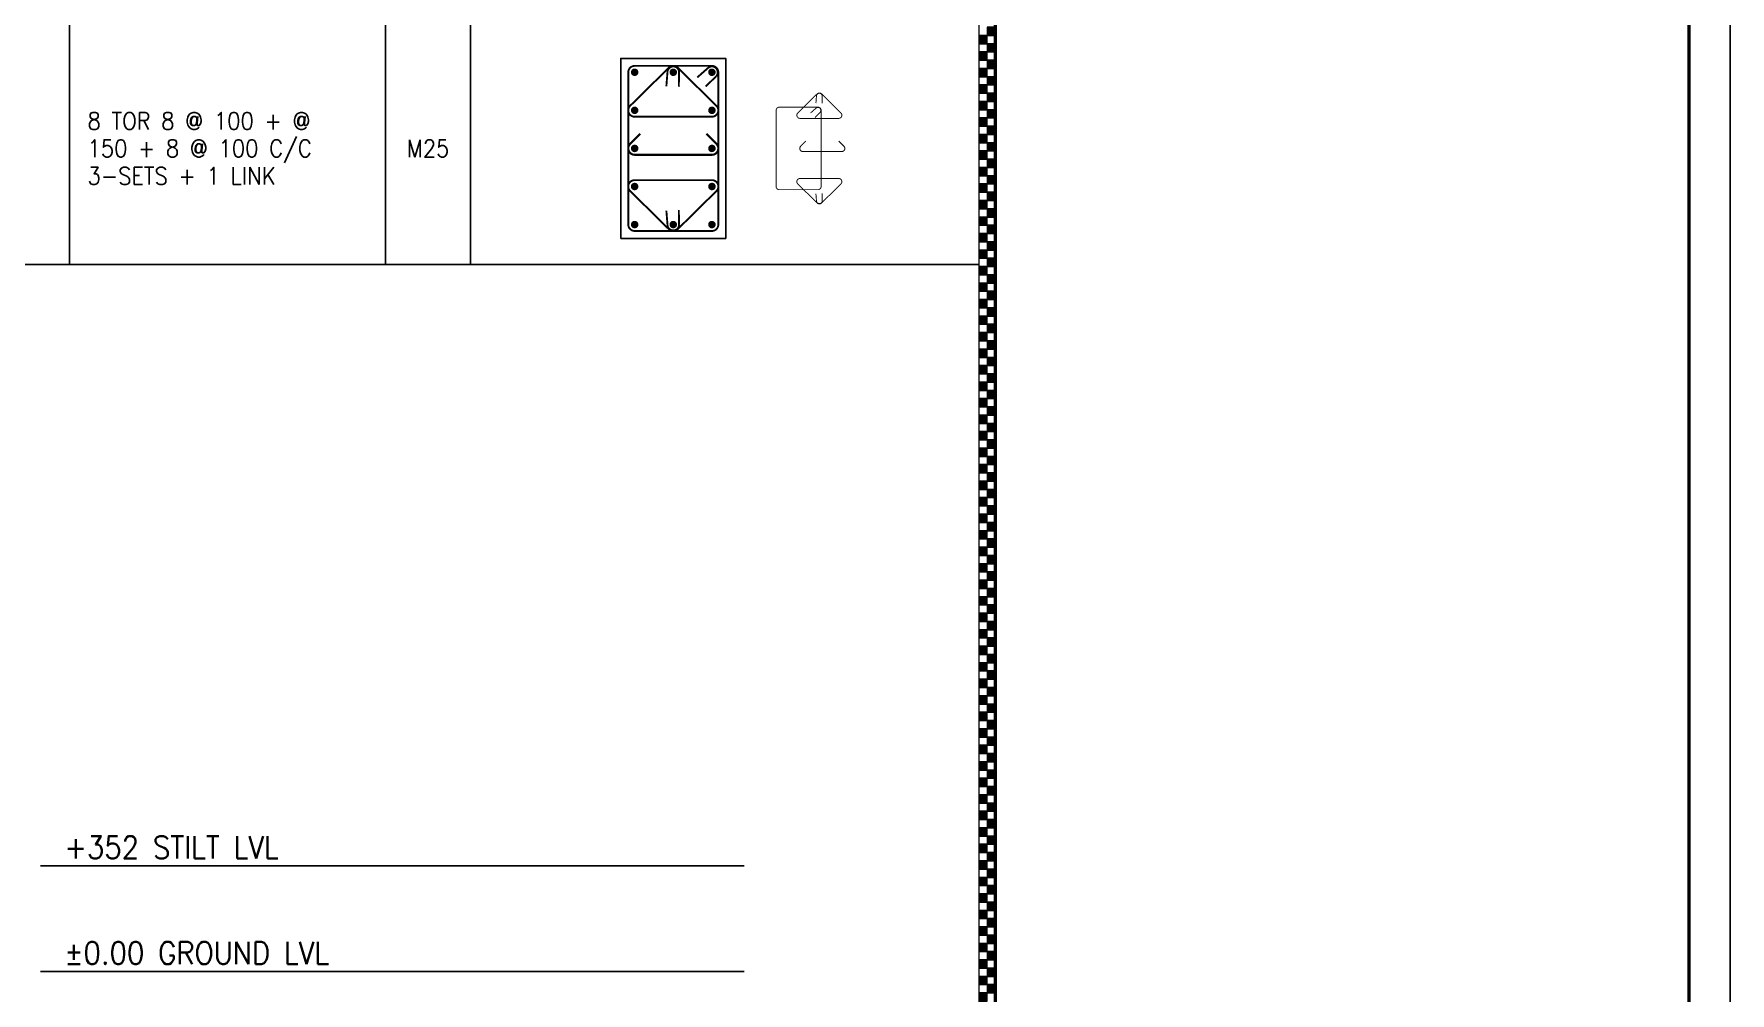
# Model space of a CAD drawing. Extents: x -200722 to 834823, y -494970 to 88783.
# Drawn here: x 399851 to 422456, y -155603 to -142821 of the extents above; entities that cross this region are included whole.
import ezdxf
from ezdxf.enums import TextEntityAlignment as Align

# ---------------------------------------------------------------- set-up
doc = ezdxf.new("R2010")
doc.units = 0
doc.header["$LTSCALE"] = 100
doc.header["$MEASUREMENT"] = 0
doc.layers.get('0').update_dxf_attribs({"linetype": 'CONTINUOUS'})
for name, color, linetype in [('5', 4, 'CONTINUOUS'), ('column', 240, 'CONTINUOUS'), ('STEEL', 6, 'CONTINUOUS'), ('TEXT', 2, 'CONTINUOUS')]:
    doc.layers.add(name, color=color, linetype=linetype)
doc.layers.add('9_PRINT BOUNDARY_NON PRINT', color=32, linetype='CONTINUOUS', plot=False)
doc.layers.add('9_TITLE TEXT', color=7, linetype='CONTINUOUS', lineweight=20)
doc.styles.add('ROMANS', font='romans.shx')
doc.styles.get("Standard").update_dxf_attribs({"font": 'simplex.shx'})

# ---------------------------------------------------------------- blocks, each defined once
blk = doc.blocks.new('TITLE CHAIN')
at = {"layer": '9_TITLE TEXT'}
h = blk.add_hatch(color=256, dxfattribs=at)
h.dxf.hatch_style = 1
h.paths.add_polyline_path([(1, -218.62), (2, -218.62), (2, -217.62), (1, -217.62)])
h = blk.add_hatch(color=256, dxfattribs=at)
h.dxf.hatch_style = 1
h.paths.add_polyline_path([(0, -219.62), (1, -219.62), (1, -218.62), (0, -218.62)])
h = blk.add_hatch(color=256, dxfattribs=at)
h.dxf.hatch_style = 1
h.paths.add_polyline_path([(1, -220.62), (2, -220.62), (2, -219.62), (1, -219.62)])
h = blk.add_hatch(color=256, dxfattribs=at)
h.dxf.hatch_style = 1
h.paths.add_polyline_path([(0, -221.62), (1, -221.62), (1, -220.62), (0, -220.62)])
h = blk.add_hatch(color=256, dxfattribs=at)
h.dxf.hatch_style = 1
h.paths.add_polyline_path([(1, -222.62), (2, -222.62), (2, -221.62), (1, -221.62)])
h = blk.add_hatch(color=256, dxfattribs=at)
h.dxf.hatch_style = 1
h.paths.add_polyline_path([(0, -223.62), (1, -223.62), (1, -222.62), (0, -222.62)])
h = blk.add_hatch(color=256, dxfattribs=at)
h.dxf.hatch_style = 1
h.paths.add_polyline_path([(1, -224.62), (2, -224.62), (2, -223.62), (1, -223.62)])
h = blk.add_hatch(color=256, dxfattribs=at)
h.dxf.hatch_style = 1
h.paths.add_polyline_path([(0, -225.62), (1, -225.62), (1, -224.62), (0, -224.62)])
h = blk.add_hatch(color=256, dxfattribs=at)
h.dxf.hatch_style = 1
h.paths.add_polyline_path([(1, -226.62), (2, -226.62), (2, -225.62), (1, -225.62)])
h = blk.add_hatch(color=256, dxfattribs=at)
h.dxf.hatch_style = 1
h.paths.add_polyline_path([(0, -227.62), (1, -227.62), (1, -226.62), (0, -226.62)])
h = blk.add_hatch(color=256, dxfattribs=at)
h.dxf.hatch_style = 1
h.paths.add_polyline_path([(1, -228.62), (2, -228.62), (2, -227.62), (1, -227.62)])
h = blk.add_hatch(color=256, dxfattribs=at)
h.dxf.hatch_style = 1
h.paths.add_polyline_path([(0, -229.62), (1, -229.62), (1, -228.62), (0, -228.62)])
h = blk.add_hatch(color=256, dxfattribs=at)
h.dxf.hatch_style = 1
h.paths.add_polyline_path([(1, -230.62), (2, -230.62), (2, -229.62), (1, -229.62)])
h = blk.add_hatch(color=256, dxfattribs=at)
h.dxf.hatch_style = 1
h.paths.add_polyline_path([(0, -231.62), (1, -231.62), (1, -230.62), (0, -230.62)])
h = blk.add_hatch(color=256, dxfattribs=at)
h.dxf.hatch_style = 1
h.paths.add_polyline_path([(1, -232.62), (2, -232.62), (2, -231.62), (1, -231.62)])
h = blk.add_hatch(color=256, dxfattribs=at)
h.dxf.hatch_style = 1
h.paths.add_polyline_path([(0, -233.62), (1, -233.62), (1, -232.62), (0, -232.62)])
h = blk.add_hatch(color=256, dxfattribs=at)
h.dxf.hatch_style = 1
h.paths.add_polyline_path([(1, -234.62), (2, -234.62), (2, -233.62), (1, -233.62)])
h = blk.add_hatch(color=256, dxfattribs=at)
h.dxf.hatch_style = 1
h.paths.add_polyline_path([(0, -235.62), (1, -235.62), (1, -234.62), (0, -234.62)])
h = blk.add_hatch(color=256, dxfattribs=at)
h.dxf.hatch_style = 1
h.paths.add_polyline_path([(1, -236.62), (2, -236.62), (2, -235.62), (1, -235.62)])
h = blk.add_hatch(color=256, dxfattribs=at)
h.dxf.hatch_style = 1
h.paths.add_polyline_path([(0, -237.62), (1, -237.62), (1, -236.62), (0, -236.62)])
h = blk.add_hatch(color=256, dxfattribs=at)
h.dxf.hatch_style = 1
h.paths.add_polyline_path([(1, -238.62), (2, -238.62), (2, -237.62), (1, -237.62)])
h = blk.add_hatch(color=256, dxfattribs=at)
h.dxf.hatch_style = 1
h.paths.add_polyline_path([(0, -239.62), (1, -239.62), (1, -238.62), (0, -238.62)])
h = blk.add_hatch(color=256, dxfattribs=at)
h.dxf.hatch_style = 1
h.paths.add_polyline_path([(1, -240.62), (2, -240.62), (2, -239.62), (1, -239.62)])
h = blk.add_hatch(color=256, dxfattribs=at)
h.dxf.hatch_style = 1
h.paths.add_polyline_path([(0, -241.62), (1, -241.62), (1, -240.62), (0, -240.62)])
h = blk.add_hatch(color=256, dxfattribs=at)
h.dxf.hatch_style = 1
h.paths.add_polyline_path([(1, -242.62), (2, -242.62), (2, -241.62), (1, -241.62)])
h = blk.add_hatch(color=256, dxfattribs=at)
h.dxf.hatch_style = 1
h.paths.add_polyline_path([(0, -243.62), (1, -243.62), (1, -242.62), (0, -242.62)])
h = blk.add_hatch(color=256, dxfattribs=at)
h.dxf.hatch_style = 1
h.paths.add_polyline_path([(1, -244.62), (2, -244.62), (2, -243.62), (1, -243.62)])
h = blk.add_hatch(color=256, dxfattribs=at)
h.dxf.hatch_style = 1
h.paths.add_polyline_path([(0, -245.62), (1, -245.62), (1, -244.62), (0, -244.62)])
h = blk.add_hatch(color=256, dxfattribs=at)
h.dxf.hatch_style = 1
h.paths.add_polyline_path([(1, -246.62), (2, -246.62), (2, -245.62), (1, -245.62)])
h = blk.add_hatch(color=256, dxfattribs=at)
h.dxf.hatch_style = 1
h.paths.add_polyline_path([(0, -247.62), (1, -247.62), (1, -246.62), (0, -246.62)])
h = blk.add_hatch(color=256, dxfattribs=at)
h.dxf.hatch_style = 1
h.paths.add_polyline_path([(0, -249.62), (1, -249.62), (1, -248.62), (0, -248.62)])
h = blk.add_hatch(color=256, dxfattribs=at)
h.dxf.hatch_style = 1
h.paths.add_polyline_path([(1, -248.62), (2, -248.62), (2, -247.62), (1, -247.62)])
h = blk.add_hatch(color=256, dxfattribs=at)
h.dxf.hatch_style = 1
h.paths.add_polyline_path([(0, -251.62), (1, -251.62), (1, -250.62), (0, -250.62)])
h = blk.add_hatch(color=256, dxfattribs=at)
h.dxf.hatch_style = 1
h.paths.add_polyline_path([(1, -250.62), (2, -250.62), (2, -249.62), (1, -249.62)])
h = blk.add_hatch(color=256, dxfattribs=at)
h.dxf.hatch_style = 1
h.paths.add_polyline_path([(0, -253.62), (1, -253.62), (1, -252.62), (0, -252.62)])
h = blk.add_hatch(color=256, dxfattribs=at)
h.dxf.hatch_style = 1
h.paths.add_polyline_path([(1, -252.62), (2, -252.62), (2, -251.62), (1, -251.62)])
h = blk.add_hatch(color=256, dxfattribs=at)
h.dxf.hatch_style = 1
h.paths.add_polyline_path([(0, -255.62), (1, -255.62), (1, -254.62), (0, -254.62)])
h = blk.add_hatch(color=256, dxfattribs=at)
h.dxf.hatch_style = 1
h.paths.add_polyline_path([(1, -254.62), (2, -254.62), (2, -253.62), (1, -253.62)])
h = blk.add_hatch(color=256, dxfattribs=at)
h.dxf.hatch_style = 1
h.paths.add_polyline_path([(0, -257.62), (1, -257.62), (1, -256.62), (0, -256.62)])
h = blk.add_hatch(color=256, dxfattribs=at)
h.dxf.hatch_style = 1
h.paths.add_polyline_path([(1, -256.62), (2, -256.62), (2, -255.62), (1, -255.62)])
h = blk.add_hatch(color=256, dxfattribs=at)
h.dxf.hatch_style = 1
h.paths.add_polyline_path([(0, -259.62), (1, -259.62), (1, -258.62), (0, -258.62)])
h = blk.add_hatch(color=256, dxfattribs=at)
h.dxf.hatch_style = 1
h.paths.add_polyline_path([(1, -258.62), (2, -258.62), (2, -257.62), (1, -257.62)])
h = blk.add_hatch(color=256, dxfattribs=at)
h.dxf.hatch_style = 1
h.paths.add_polyline_path([(0, -261.62), (1, -261.62), (1, -260.62), (0, -260.62)])
h = blk.add_hatch(color=256, dxfattribs=at)
h.dxf.hatch_style = 1
h.paths.add_polyline_path([(1, -260.62), (2, -260.62), (2, -259.62), (1, -259.62)])
h = blk.add_hatch(color=256, dxfattribs=at)
h.dxf.hatch_style = 1
h.paths.add_polyline_path([(0, -263.62), (1, -263.62), (1, -262.62), (0, -262.62)])
h = blk.add_hatch(color=256, dxfattribs=at)
h.dxf.hatch_style = 1
h.paths.add_polyline_path([(1, -262.62), (2, -262.62), (2, -261.62), (1, -261.62)])
h = blk.add_hatch(color=256, dxfattribs=at)
h.dxf.hatch_style = 1
h.paths.add_polyline_path([(0, -265.62), (1, -265.62), (1, -264.62), (0, -264.62)])
h = blk.add_hatch(color=256, dxfattribs=at)
h.dxf.hatch_style = 1
h.paths.add_polyline_path([(1, -264.62), (2, -264.62), (2, -263.62), (1, -263.62)])
h = blk.add_hatch(color=256, dxfattribs=at)
h.dxf.hatch_style = 1
h.paths.add_polyline_path([(0, -267.62), (1, -267.62), (1, -266.62), (0, -266.62)])
h = blk.add_hatch(color=256, dxfattribs=at)
h.dxf.hatch_style = 1
h.paths.add_polyline_path([(1, -266.62), (2, -266.62), (2, -265.62), (1, -265.62)])
h = blk.add_hatch(color=256, dxfattribs=at)
h.dxf.hatch_style = 1
h.paths.add_polyline_path([(0, -269.62), (1, -269.62), (1, -268.62), (0, -268.62)])
h = blk.add_hatch(color=256, dxfattribs=at)
h.dxf.hatch_style = 1
h.paths.add_polyline_path([(1, -268.62), (2, -268.62), (2, -267.62), (1, -267.62)])
h = blk.add_hatch(color=256, dxfattribs=at)
h.dxf.hatch_style = 1
h.paths.add_polyline_path([(0, -271.62), (1, -271.62), (1, -270.62), (0, -270.62)])
h = blk.add_hatch(color=256, dxfattribs=at)
h.dxf.hatch_style = 1
h.paths.add_polyline_path([(1, -270.62), (2, -270.62), (2, -269.62), (1, -269.62)])
h = blk.add_hatch(color=256, dxfattribs=at)
h.dxf.hatch_style = 1
h.paths.add_polyline_path([(0, -273.62), (1, -273.62), (1, -272.62), (0, -272.62)])
h = blk.add_hatch(color=256, dxfattribs=at)
h.dxf.hatch_style = 1
h.paths.add_polyline_path([(1, -272.62), (2, -272.62), (2, -271.62), (1, -271.62)])
h = blk.add_hatch(color=256, dxfattribs=at)
h.dxf.hatch_style = 1
h.paths.add_polyline_path([(0, -275.62), (1, -275.62), (1, -274.62), (0, -274.62)])
h = blk.add_hatch(color=256, dxfattribs=at)
h.dxf.hatch_style = 1
h.paths.add_polyline_path([(1, -274.62), (2, -274.62), (2, -273.62), (1, -273.62)])
h = blk.add_hatch(color=256, dxfattribs=at)
h.dxf.hatch_style = 1
h.paths.add_polyline_path([(0, -277.62), (1, -277.62), (1, -276.62), (0, -276.62)])
h = blk.add_hatch(color=256, dxfattribs=at)
h.dxf.hatch_style = 1
h.paths.add_polyline_path([(1, -276.62), (2, -276.62), (2, -275.62), (1, -275.62)])
h = blk.add_hatch(color=256, dxfattribs=at)
h.dxf.hatch_style = 1
h.paths.add_polyline_path([(0, -279.62), (1, -279.62), (1, -278.62), (0, -278.62)])
h = blk.add_hatch(color=256, dxfattribs=at)
h.dxf.hatch_style = 1
h.paths.add_polyline_path([(1, -278.62), (2, -278.62), (2, -277.62), (1, -277.62)])
h = blk.add_hatch(color=256, dxfattribs=at)
h.dxf.hatch_style = 1
h.paths.add_polyline_path([(0, -281.62), (1, -281.62), (1, -280.62), (0, -280.62)])
h = blk.add_hatch(color=256, dxfattribs=at)
h.dxf.hatch_style = 1
h.paths.add_polyline_path([(1, -280.62), (2, -280.62), (2, -279.62), (1, -279.62)])
h = blk.add_hatch(color=256, dxfattribs=at)
h.dxf.hatch_style = 1
h.paths.add_polyline_path([(0, -283.62), (1, -283.62), (1, -282.62), (0, -282.62)])
h = blk.add_hatch(color=256, dxfattribs=at)
h.dxf.hatch_style = 1
h.paths.add_polyline_path([(1, -282.62), (2, -282.62), (2, -281.62), (1, -281.62)])
h = blk.add_hatch(color=256, dxfattribs=at)
h.dxf.hatch_style = 1
h.paths.add_polyline_path([(0, -285.62), (1, -285.62), (1, -284.62), (0, -284.62)])
h = blk.add_hatch(color=256, dxfattribs=at)
h.dxf.hatch_style = 1
h.paths.add_polyline_path([(1, -284.62), (2, -284.62), (2, -283.62), (1, -283.62)])
h = blk.add_hatch(color=256, dxfattribs=at)
h.dxf.hatch_style = 1
h.paths.add_polyline_path([(1, -286.62), (2, -286.62), (2, -285.62), (1, -285.62)])
h = blk.add_hatch(color=256, dxfattribs=at)
h.dxf.hatch_style = 1
h.paths.add_polyline_path([(0, -287.62), (1, -287.62), (1, -286.62), (0, -286.62)])
h = blk.add_hatch(color=256, dxfattribs=at)
h.dxf.hatch_style = 1
h.paths.add_polyline_path([(1, -288.62), (2, -288.62), (2, -287.62), (1, -287.62)])
h = blk.add_hatch(color=256, dxfattribs=at)
h.dxf.hatch_style = 1
h.paths.add_polyline_path([(0, -289.62), (1, -289.62), (1, -288.62), (0, -288.62)])
h = blk.add_hatch(color=256, dxfattribs=at)
h.dxf.hatch_style = 1
h.paths.add_polyline_path([(1, -290.62), (2, -290.62), (2, -289.62), (1, -289.62)])
h = blk.add_hatch(color=256, dxfattribs=at)
h.dxf.hatch_style = 1
h.paths.add_polyline_path([(0, -291.62), (1, -291.62), (1, -290.62), (0, -290.62)])
h = blk.add_hatch(color=256, dxfattribs=at)
h.dxf.hatch_style = 1
h.paths.add_polyline_path([(1, -292.62), (2, -292.62), (2, -291.62), (1, -291.62)])
h = blk.add_hatch(color=256, dxfattribs=at)
h.dxf.hatch_style = 1
h.paths.add_polyline_path([(0, -293.62), (1, -293.62), (1, -292.62), (0, -292.62)])
h = blk.add_hatch(color=256, dxfattribs=at)
h.dxf.hatch_style = 1
h.paths.add_polyline_path([(1, -294.62), (2, -294.62), (2, -293.62), (1, -293.62)])
h = blk.add_hatch(color=256, dxfattribs=at)
h.dxf.hatch_style = 1
h.paths.add_polyline_path([(0, -295.62), (1, -295.62), (1, -294.62), (0, -294.62)])
h = blk.add_hatch(color=256, dxfattribs=at)
h.dxf.hatch_style = 1
h.paths.add_polyline_path([(1, -296.62), (2, -296.62), (2, -295.62), (1, -295.62)])
h = blk.add_hatch(color=256, dxfattribs=at)
h.dxf.hatch_style = 1
h.paths.add_polyline_path([(0, -297.62), (1, -297.62), (1, -296.62), (0, -296.62)])
h = blk.add_hatch(color=256, dxfattribs=at)
h.dxf.hatch_style = 1
h.paths.add_polyline_path([(1, -298.62), (2, -298.62), (2, -297.62), (1, -297.62)])
h = blk.add_hatch(color=256, dxfattribs=at)
h.dxf.hatch_style = 1
h.paths.add_polyline_path([(0, -299.62), (1, -299.62), (1, -298.62), (0, -298.62)])
h = blk.add_hatch(color=256, dxfattribs=at)
h.dxf.hatch_style = 1
h.paths.add_polyline_path([(1, -300.62), (2, -300.62), (2, -299.62), (1, -299.62)])
h = blk.add_hatch(color=256, dxfattribs=at)
h.dxf.hatch_style = 1
h.paths.add_polyline_path([(0, -301.62), (1, -301.62), (1, -300.62), (0, -300.62)])
h = blk.add_hatch(color=256, dxfattribs=at)
h.dxf.hatch_style = 1
h.paths.add_polyline_path([(1, -302.62), (2, -302.62), (2, -301.62), (1, -301.62)])
h = blk.add_hatch(color=256, dxfattribs=at)
h.dxf.hatch_style = 1
h.paths.add_polyline_path([(0, -303.62), (1, -303.62), (1, -302.62), (0, -302.62)])
h = blk.add_hatch(color=256, dxfattribs=at)
h.dxf.hatch_style = 1
h.paths.add_polyline_path([(1, -304.62), (2, -304.62), (2, -303.62), (1, -303.62)])
h = blk.add_hatch(color=256, dxfattribs=at)
h.dxf.hatch_style = 1
h.paths.add_polyline_path([(0, -305.62), (1, -305.62), (1, -304.62), (0, -304.62)])
h = blk.add_hatch(color=256, dxfattribs=at)
h.dxf.hatch_style = 1
h.paths.add_polyline_path([(1, -306.62), (2, -306.62), (2, -305.62), (1, -305.62)])
h = blk.add_hatch(color=256, dxfattribs=at)
h.dxf.hatch_style = 1
h.paths.add_polyline_path([(0, -307.62), (1, -307.62), (1, -306.62), (0, -306.62)])
h = blk.add_hatch(color=256, dxfattribs=at)
h.dxf.hatch_style = 1
h.paths.add_polyline_path([(1, -308.62), (2, -308.62), (2, -307.62), (1, -307.62)])
h = blk.add_hatch(color=256, dxfattribs=at)
h.dxf.hatch_style = 1
h.paths.add_polyline_path([(0, -309.62), (1, -309.62), (1, -308.62), (0, -308.62)])
h = blk.add_hatch(color=256, dxfattribs=at)
h.dxf.hatch_style = 1
h.paths.add_polyline_path([(1, -310.62), (2, -310.62), (2, -309.62), (1, -309.62)])
h = blk.add_hatch(color=256, dxfattribs=at)
h.dxf.hatch_style = 1
h.paths.add_polyline_path([(0, -311.62), (1, -311.62), (1, -310.62), (0, -310.62)])
h = blk.add_hatch(color=256, dxfattribs=at)
h.dxf.hatch_style = 1
h.paths.add_polyline_path([(1, -312.62), (2, -312.62), (2, -311.62), (1, -311.62)])
h = blk.add_hatch(color=256, dxfattribs=at)
h.dxf.hatch_style = 1
h.paths.add_polyline_path([(0, -313.62), (1, -313.62), (1, -312.62), (0, -312.62)])
h = blk.add_hatch(color=256, dxfattribs=at)
h.dxf.hatch_style = 1
h.paths.add_polyline_path([(1, -314.62), (2, -314.62), (2, -313.62), (1, -313.62)])
h = blk.add_hatch(color=256, dxfattribs=at)
h.dxf.hatch_style = 1
h.paths.add_polyline_path([(0, -315.62), (1, -315.62), (1, -314.62), (0, -314.62)])
h = blk.add_hatch(color=256, dxfattribs=at)
h.dxf.hatch_style = 1
h.paths.add_polyline_path([(1, -316.62), (2, -316.62), (2, -315.62), (1, -315.62)])
h = blk.add_hatch(color=256, dxfattribs=at)
h.dxf.hatch_style = 1
h.paths.add_polyline_path([(0, -317.62), (1, -317.62), (1, -316.62), (0, -316.62)])
h = blk.add_hatch(color=256, dxfattribs=at)
h.dxf.hatch_style = 1
h.paths.add_polyline_path([(1, -318.62), (2, -318.62), (2, -317.62), (1, -317.62)])
h = blk.add_hatch(color=256, dxfattribs=at)
h.dxf.hatch_style = 1
h.paths.add_polyline_path([(0, -319.62), (1, -319.62), (1, -318.62), (0, -318.62)])
h = blk.add_hatch(color=256, dxfattribs=at)
h.dxf.hatch_style = 1
h.paths.add_polyline_path([(1, -320.62), (2, -320.62), (2, -319.62), (1, -319.62)])
h = blk.add_hatch(color=256, dxfattribs=at)
h.dxf.hatch_style = 1
h.paths.add_polyline_path([(0, -321.62), (1, -321.62), (1, -320.62), (0, -320.62)])
h = blk.add_hatch(color=256, dxfattribs=at)
h.dxf.hatch_style = 1
h.paths.add_polyline_path([(0, -323.62), (1, -323.62), (1, -322.62), (0, -322.62)])
h = blk.add_hatch(color=256, dxfattribs=at)
h.dxf.hatch_style = 1
h.paths.add_polyline_path([(1, -322.62), (2, -322.62), (2, -321.62), (1, -321.62)])
h = blk.add_hatch(color=256, dxfattribs=at)
h.dxf.hatch_style = 1
h.paths.add_polyline_path([(0, -325.62), (1, -325.62), (1, -324.62), (0, -324.62)])
h = blk.add_hatch(color=256, dxfattribs=at)
h.dxf.hatch_style = 1
h.paths.add_polyline_path([(1, -324.62), (2, -324.62), (2, -323.62), (1, -323.62)])
h = blk.add_hatch(color=256, dxfattribs=at)
h.dxf.hatch_style = 1
h.paths.add_polyline_path([(0, -327.62), (1, -327.62), (1, -326.62), (0, -326.62)])
h = blk.add_hatch(color=256, dxfattribs=at)
h.dxf.hatch_style = 1
h.paths.add_polyline_path([(1, -326.62), (2, -326.62), (2, -325.62), (1, -325.62)])
h = blk.add_hatch(color=256, dxfattribs=at)
h.dxf.hatch_style = 1
h.paths.add_polyline_path([(0, -329.62), (1, -329.62), (1, -328.62), (0, -328.62)])
h = blk.add_hatch(color=256, dxfattribs=at)
h.dxf.hatch_style = 1
h.paths.add_polyline_path([(1, -328.62), (2, -328.62), (2, -327.62), (1, -327.62)])
h = blk.add_hatch(color=256, dxfattribs=at)
h.dxf.hatch_style = 1
h.paths.add_polyline_path([(0, -331.62), (1, -331.62), (1, -330.62), (0, -330.62)])
h = blk.add_hatch(color=256, dxfattribs=at)
h.dxf.hatch_style = 1
h.paths.add_polyline_path([(1, -330.62), (2, -330.62), (2, -329.62), (1, -329.62)])
h = blk.add_hatch(color=256, dxfattribs=at)
h.dxf.hatch_style = 1
h.paths.add_polyline_path([(0, -333.62), (1, -333.62), (1, -332.62), (0, -332.62)])
h = blk.add_hatch(color=256, dxfattribs=at)
h.dxf.hatch_style = 1
h.paths.add_polyline_path([(1, -332.62), (2, -332.62), (2, -331.62), (1, -331.62)])
h = blk.add_hatch(color=256, dxfattribs=at)
h.dxf.hatch_style = 1
h.paths.add_polyline_path([(0, -335.62), (1, -335.62), (1, -334.62), (0, -334.62)])
h = blk.add_hatch(color=256, dxfattribs=at)
h.dxf.hatch_style = 1
h.paths.add_polyline_path([(1, -334.62), (2, -334.62), (2, -333.62), (1, -333.62)])
for p, q in [((0, -584), (0, 0)), ((2, -584), (2, 0))]:
    blk.add_line(p, q, dxfattribs=at)
for points in [[(1, -218.62), (2, -218.62), (2, -217.62), (1, -217.62)], [(0, -219.62), (1, -219.62), (1, -218.62), (0, -218.62)], [(1, -220.62), (2, -220.62), (2, -219.62), (1, -219.62)], [(0, -221.62), (1, -221.62), (1, -220.62), (0, -220.62)], [(1, -222.62), (2, -222.62), (2, -221.62), (1, -221.62)], [(0, -223.62), (1, -223.62), (1, -222.62), (0, -222.62)], [(1, -224.62), (2, -224.62), (2, -223.62), (1, -223.62)], [(0, -225.62), (1, -225.62), (1, -224.62), (0, -224.62)], [(1, -226.62), (2, -226.62), (2, -225.62), (1, -225.62)], [(0, -227.62), (1, -227.62), (1, -226.62), (0, -226.62)], [(1, -228.62), (2, -228.62), (2, -227.62), (1, -227.62)], [(0, -229.62), (1, -229.62), (1, -228.62), (0, -228.62)], [(1, -230.62), (2, -230.62), (2, -229.62), (1, -229.62)], [(0, -231.62), (1, -231.62), (1, -230.62), (0, -230.62)], [(1, -232.62), (2, -232.62), (2, -231.62), (1, -231.62)], [(0, -233.62), (1, -233.62), (1, -232.62), (0, -232.62)], [(1, -234.62), (2, -234.62), (2, -233.62), (1, -233.62)], [(0, -235.62), (1, -235.62), (1, -234.62), (0, -234.62)], [(1, -236.62), (2, -236.62), (2, -235.62), (1, -235.62)], [(0, -237.62), (1, -237.62), (1, -236.62), (0, -236.62)], [(1, -238.62), (2, -238.62), (2, -237.62), (1, -237.62)], [(0, -239.62), (1, -239.62), (1, -238.62), (0, -238.62)], [(1, -240.62), (2, -240.62), (2, -239.62), (1, -239.62)], [(0, -241.62), (1, -241.62), (1, -240.62), (0, -240.62)], [(1, -242.62), (2, -242.62), (2, -241.62), (1, -241.62)], [(0, -243.62), (1, -243.62), (1, -242.62), (0, -242.62)], [(1, -244.62), (2, -244.62), (2, -243.62), (1, -243.62)], [(0, -245.62), (1, -245.62), (1, -244.62), (0, -244.62)], [(1, -246.62), (2, -246.62), (2, -245.62), (1, -245.62)], [(0, -247.62), (1, -247.62), (1, -246.62), (0, -246.62)], [(0, -249.62), (1, -249.62), (1, -248.62), (0, -248.62)], [(1, -248.62), (2, -248.62), (2, -247.62), (1, -247.62)], [(0, -251.62), (1, -251.62), (1, -250.62), (0, -250.62)], [(1, -250.62), (2, -250.62), (2, -249.62), (1, -249.62)], [(0, -253.62), (1, -253.62), (1, -252.62), (0, -252.62)], [(1, -252.62), (2, -252.62), (2, -251.62), (1, -251.62)], [(0, -255.62), (1, -255.62), (1, -254.62), (0, -254.62)], [(1, -254.62), (2, -254.62), (2, -253.62), (1, -253.62)], [(0, -257.62), (1, -257.62), (1, -256.62), (0, -256.62)], [(1, -256.62), (2, -256.62), (2, -255.62), (1, -255.62)], [(0, -259.62), (1, -259.62), (1, -258.62), (0, -258.62)], [(1, -258.62), (2, -258.62), (2, -257.62), (1, -257.62)], [(0, -261.62), (1, -261.62), (1, -260.62), (0, -260.62)], [(1, -260.62), (2, -260.62), (2, -259.62), (1, -259.62)], [(0, -263.62), (1, -263.62), (1, -262.62), (0, -262.62)], [(1, -262.62), (2, -262.62), (2, -261.62), (1, -261.62)], [(0, -265.62), (1, -265.62), (1, -264.62), (0, -264.62)], [(1, -264.62), (2, -264.62), (2, -263.62), (1, -263.62)], [(0, -267.62), (1, -267.62), (1, -266.62), (0, -266.62)], [(1, -266.62), (2, -266.62), (2, -265.62), (1, -265.62)], [(0, -269.62), (1, -269.62), (1, -268.62), (0, -268.62)], [(1, -268.62), (2, -268.62), (2, -267.62), (1, -267.62)], [(0, -271.62), (1, -271.62), (1, -270.62), (0, -270.62)], [(1, -270.62), (2, -270.62), (2, -269.62), (1, -269.62)], [(0, -273.62), (1, -273.62), (1, -272.62), (0, -272.62)], [(1, -272.62), (2, -272.62), (2, -271.62), (1, -271.62)], [(0, -275.62), (1, -275.62), (1, -274.62), (0, -274.62)], [(1, -274.62), (2, -274.62), (2, -273.62), (1, -273.62)], [(0, -277.62), (1, -277.62), (1, -276.62), (0, -276.62)], [(1, -276.62), (2, -276.62), (2, -275.62), (1, -275.62)], [(0, -279.62), (1, -279.62), (1, -278.62), (0, -278.62)], [(1, -278.62), (2, -278.62), (2, -277.62), (1, -277.62)], [(0, -281.62), (1, -281.62), (1, -280.62), (0, -280.62)], [(1, -280.62), (2, -280.62), (2, -279.62), (1, -279.62)], [(0, -283.62), (1, -283.62), (1, -282.62), (0, -282.62)], [(1, -282.62), (2, -282.62), (2, -281.62), (1, -281.62)], [(0, -285.62), (1, -285.62), (1, -284.62), (0, -284.62)], [(1, -284.62), (2, -284.62), (2, -283.62), (1, -283.62)], [(1, -286.62), (2, -286.62), (2, -285.62), (1, -285.62)], [(0, -287.62), (1, -287.62), (1, -286.62), (0, -286.62)], [(1, -288.62), (2, -288.62), (2, -287.62), (1, -287.62)], [(0, -289.62), (1, -289.62), (1, -288.62), (0, -288.62)], [(1, -290.62), (2, -290.62), (2, -289.62), (1, -289.62)], [(0, -291.62), (1, -291.62), (1, -290.62), (0, -290.62)], [(1, -292.62), (2, -292.62), (2, -291.62), (1, -291.62)], [(0, -293.62), (1, -293.62), (1, -292.62), (0, -292.62)], [(1, -294.62), (2, -294.62), (2, -293.62), (1, -293.62)], [(0, -295.62), (1, -295.62), (1, -294.62), (0, -294.62)], [(1, -296.62), (2, -296.62), (2, -295.62), (1, -295.62)], [(0, -297.62), (1, -297.62), (1, -296.62), (0, -296.62)], [(1, -298.62), (2, -298.62), (2, -297.62), (1, -297.62)], [(0, -299.62), (1, -299.62), (1, -298.62), (0, -298.62)], [(1, -300.62), (2, -300.62), (2, -299.62), (1, -299.62)], [(0, -301.62), (1, -301.62), (1, -300.62), (0, -300.62)], [(1, -302.62), (2, -302.62), (2, -301.62), (1, -301.62)], [(0, -303.62), (1, -303.62), (1, -302.62), (0, -302.62)], [(1, -304.62), (2, -304.62), (2, -303.62), (1, -303.62)], [(0, -305.62), (1, -305.62), (1, -304.62), (0, -304.62)], [(1, -306.62), (2, -306.62), (2, -305.62), (1, -305.62)], [(0, -307.62), (1, -307.62), (1, -306.62), (0, -306.62)], [(1, -308.62), (2, -308.62), (2, -307.62), (1, -307.62)], [(0, -309.62), (1, -309.62), (1, -308.62), (0, -308.62)], [(1, -310.62), (2, -310.62), (2, -309.62), (1, -309.62)], [(0, -311.62), (1, -311.62), (1, -310.62), (0, -310.62)], [(1, -312.62), (2, -312.62), (2, -311.62), (1, -311.62)], [(0, -313.62), (1, -313.62), (1, -312.62), (0, -312.62)], [(1, -314.62), (2, -314.62), (2, -313.62), (1, -313.62)], [(0, -315.62), (1, -315.62), (1, -314.62), (0, -314.62)], [(1, -316.62), (2, -316.62), (2, -315.62), (1, -315.62)], [(0, -317.62), (1, -317.62), (1, -316.62), (0, -316.62)], [(1, -318.62), (2, -318.62), (2, -317.62), (1, -317.62)], [(0, -319.62), (1, -319.62), (1, -318.62), (0, -318.62)], [(1, -320.62), (2, -320.62), (2, -319.62), (1, -319.62)], [(0, -321.62), (1, -321.62), (1, -320.62), (0, -320.62)], [(0, -323.62), (1, -323.62), (1, -322.62), (0, -322.62)], [(1, -322.62), (2, -322.62), (2, -321.62), (1, -321.62)], [(0, -325.62), (1, -325.62), (1, -324.62), (0, -324.62)], [(1, -324.62), (2, -324.62), (2, -323.62), (1, -323.62)], [(0, -327.62), (1, -327.62), (1, -326.62), (0, -326.62)], [(1, -326.62), (2, -326.62), (2, -325.62), (1, -325.62)], [(0, -329.62), (1, -329.62), (1, -328.62), (0, -328.62)], [(1, -328.62), (2, -328.62), (2, -327.62), (1, -327.62)], [(0, -331.62), (1, -331.62), (1, -330.62), (0, -330.62)], [(1, -330.62), (2, -330.62), (2, -329.62), (1, -329.62)], [(0, -333.62), (1, -333.62), (1, -332.62), (0, -332.62)], [(1, -332.62), (2, -332.62), (2, -331.62), (1, -331.62)], [(0, -335.62), (1, -335.62), (1, -334.62), (0, -334.62)], [(1, -334.62), (2, -334.62), (2, -333.62), (1, -333.62)]]:
    blk.add_lwpolyline(points, close=True, dxfattribs=at)

msp = doc.modelspace()

# ---------------------------------------------------------------- linework, layer by layer
at = {"color": 18, "ltscale": 0.4, "true_color": 0x000000}
for p, q in [((409318, -153906.4), (399938.6, -153906.4)), ((409318, -155314.4), (399938.6, -155314.4))]:
    msp.add_line(p, q, dxfattribs=at)
at = {"color": 18, "true_color": 0x000000}
msp.add_lwpolyline([(330496.4, -183032.7), (421906.4, -183032.7), (421906.4, -118792.7), (330496.4, -118792.7)], close=True, dxfattribs=at)
at = {"layer": '5', "color": 7, "lineweight": -2}
for p, q in [((400327, -120447.5), (400327, -145893.3)), ((400327, -120447.5), (400327, -145893.3)), ((404536.3, -120447.5), (404536.3, -145893.3)), ((404536.3, -120447.5), (404536.3, -145893.3)), ((405669.9, -120447.5), (405669.9, -145893.3)), ((405669.9, -120447.5), (405669.9, -145893.3)), ((376986.6, -145893.3), (412446.4, -145893.3))]:
    msp.add_line(p, q, dxfattribs=at)
at = {"layer": '9_PRINT BOUNDARY_NON PRINT', "color": 18, "true_color": 0x000000}
msp.add_lwpolyline([(329946.4, -183582.7), (422456.4, -183582.7), (422456.4, -118242.7), (329946.4, -118242.7)], close=True, dxfattribs=at)
at = {"layer": '9_TITLE TEXT', "color": 18, "true_color": 0x000000}
msp.add_line((412446.4, -182331.4), (412446.4, -118792.7), dxfattribs=at)
at = {"layer": '9_TITLE TEXT', "color": 18, "lineweight": 50, "true_color": 0x000000}
msp.add_lwpolyline([(421906.4, -183032.7), (412666.4, -183032.7), (412666.4, -118792.7), (421906.4, -118792.6)], close=True, dxfattribs=at)
at = {"layer": '9_TITLE TEXT', "color": 18, "true_color": 0x000000}
msp.add_lwpolyline([(421906.4, -118792.7), (421906.4, -183032.7)], dxfattribs=at)
at = {"layer": 'column', "color": 4, "linetype": 'Continuous'}
msp.add_lwpolyline([(407671.9, -145546.8), (409071.9, -145546.8), (409071.9, -143146.8), (407671.9, -143146.8)], close=True, dxfattribs=at)
at = {"layer": 'STEEL', "color": 18, "true_color": 0x000000, "const_width": 25}
msp.add_lwpolyline([(408886.9, -143246.8), (407856.9, -143246.8, 0.4142136), (407771.9, -143331.8), (407771.9, -145361.8, 0.4142136), (407856.9, -145446.8), (408886.9, -145446.8, 0.4142136), (408971.9, -145361.8), (408971.9, -143331.8, 0.4142136)], format="xyb", close=True, dxfattribs=at)
at = {"layer": 'STEEL', "color": 140, "const_width": 25}
for points in [[(408946.5, -143778.8), (408431.5, -143271.3, 0.4099234), (408312.2, -143271.3), (407797.2, -143778.8, 0.6708343), (407856.9, -143924.3), (408886.9, -143924.3, 0.6708343)], [(408946.5, -144914.9), (408431.5, -145422.4, -0.4099234), (408312.2, -145422.4), (407797.2, -144914.9, -0.6708343), (407856.9, -144769.3), (408886.9, -144769.3, -0.6708343)]]:
    msp.add_lwpolyline(points, format="xyb", close=True, dxfattribs=at)
at = {"layer": 'STEEL', "color": 18, "ltscale": 0.4, "true_color": 0x000000, "const_width": 50}
for points in [[(407831.9, -143331.8, 1), (407881.9, -143331.8, 1)], [(408346.9, -143331.8, 1), (408396.9, -143331.8, 1)], [(408861.9, -143331.8, 1), (408911.9, -143331.8, 1)], [(407831.9, -143839.3, 1), (407881.9, -143839.3, 1)], [(408861.9, -143839.3, 1), (408911.9, -143839.3, 1)], [(407856.9, -144371.8, 1), (407856.9, -144321.8, 1)], [(408886.9, -144371.8, -1), (408886.9, -144321.8, -1)], [(407831.9, -144854.3, 1), (407881.9, -144854.3, 1)], [(408861.9, -144854.3, 1), (408911.9, -144854.3, 1)], [(407831.9, -145361.8, 1), (407881.9, -145361.8, 1)], [(408346.9, -145361.8, 1), (408396.9, -145361.8, 1)], [(408861.9, -145361.8, 1), (408911.9, -145361.8, 1)]]:
    msp.add_lwpolyline(points, format="xyb", close=True, dxfattribs=at)
at = {"layer": 'STEEL', "color": 140, "const_width": 25}
for points in [[(408279.6, -143518.5), (408295.5, -143319.2, -0.9275277), (408449.2, -143332.9), (408445.4, -143525.9)], [(408279.6, -145175.2), (408295.5, -145374.5, 0.9275277), (408449.2, -145360.8), (408445.4, -145167.8)]]:
    msp.add_lwpolyline(points, format="xyb", dxfattribs=at)
at = {"layer": 'STEEL', "color": 18, "true_color": 0x000000, "const_width": 25}
msp.add_lwpolyline([(408803.7, -143522.7), (408945.8, -143382, 0.9275277), (408836.2, -143273.4), (408691.1, -143400.8)], format="xyb", dxfattribs=at)
at = {"layer": 'STEEL', "color": 8, "const_width": 12.5}
for points in [[(410605.9, -143873.7), (410348.4, -143620, 0.4099234), (410288.8, -143620), (410031.3, -143873.7, 0.6708343), (410061.1, -143946.5), (410576.1, -143946.5, 0.6708343)], [(410300.1, -143796.8), (409785.1, -143796.8, 0.4142136), (409742.6, -143839.3), (409742.6, -144854.3, 0.4142136), (409785.1, -144896.8), (410300.1, -144896.8, 0.4142136), (410342.6, -144854.3), (410342.6, -143839.3, 0.4142136)], [(410605.9, -144820), (410348.4, -145073.7, -0.4099234), (410288.8, -145073.7), (410031.3, -144820, -0.6708343), (410061.1, -144747.2), (410576.1, -144747.2, -0.6708343)]]:
    msp.add_lwpolyline(points, format="xyb", close=True, dxfattribs=at)
for points in [[(410272.5, -143743.6), (410280.5, -143643.9, -0.9275277), (410357.3, -143650.8), (410355.4, -143747.3)], [(410258.5, -143934.8), (410329.5, -143864.4, 0.9275277), (410274.7, -143810.1), (410202.2, -143873.8)], [(410272.5, -144950.1), (410280.5, -145049.8, 0.9275277), (410357.3, -145042.9), (410355.4, -144946.4)]]:
    msp.add_lwpolyline(points, format="xyb", dxfattribs=at)
at = {"layer": 'STEEL', "color": 40}
msp.add_lwpolyline([(407931.8, -144151.7, 28, 28, 0), (407796.8, -144286.7, 28, 28, 0.6681786), (407856.9, -144431.8, 28, 28, 0), (408886.9, -144431.8, 28, 28, 0.6681786), (408947, -144286.7, 28, 28, 0), (408811.9, -144151.7, 0, 0, 0)], format="xyseb", dxfattribs=at)
at = {"layer": 'STEEL', "color": 8}
msp.add_lwpolyline([(410138, -144249.3, 14, 14, 0), (410070.5, -144316.8, 14, 14, 0.6681786), (410100.5, -144389.3, 14, 14, 0), (410615.5, -144389.3, 14, 14, 0.6681786), (410645.6, -144316.8, 14, 14, 0), (410578.1, -144249.3, 0, 0, 0)], format="xyseb", dxfattribs=at)

# ---------------------------------------------------------------- block references
at = {"color": 18, "true_color": 0x000000, "xscale": 110, "yscale": 110, "zscale": 110}
msp.add_blockref('TITLE CHAIN', (412446.4, -118792.7), dxfattribs=at)

# ---------------------------------------------------------------- texts
at = {"layer": 'TEXT', "color": 18, "true_color": 0x000000, "style": 'ROMANS', "width": 0.9}
for s, p in [('8 TOR 8 @ 100 + @', (400563.6, -143981.1)), ('150 + 8 @ 100 C/C', (400563.6, -144346.8)), ('3-SETS + 1 LINK', (400563.6, -144712.6))]:
    msp.add_text(s, height=230, dxfattribs=at).set_placement(p, align=Align.MIDDLE_LEFT)
msp.add_text('M25', height=230, dxfattribs=at).set_placement((405103.1, -144346.8), align=Align.MIDDLE)
at = {"layer": 'TEXT', "color": 18, "true_color": 0x000000, "width": 0.9}
for s, p in [('+352 STILT LVL ', (400257, -153810.6, 8813.6)), ('%%P0.00 GROUND LVL ', (400257, -155218.6, 8813.6))]:
    msp.add_text(s, height=300, dxfattribs=at).set_placement(p)

doc.saveas('drawing.dxf')
